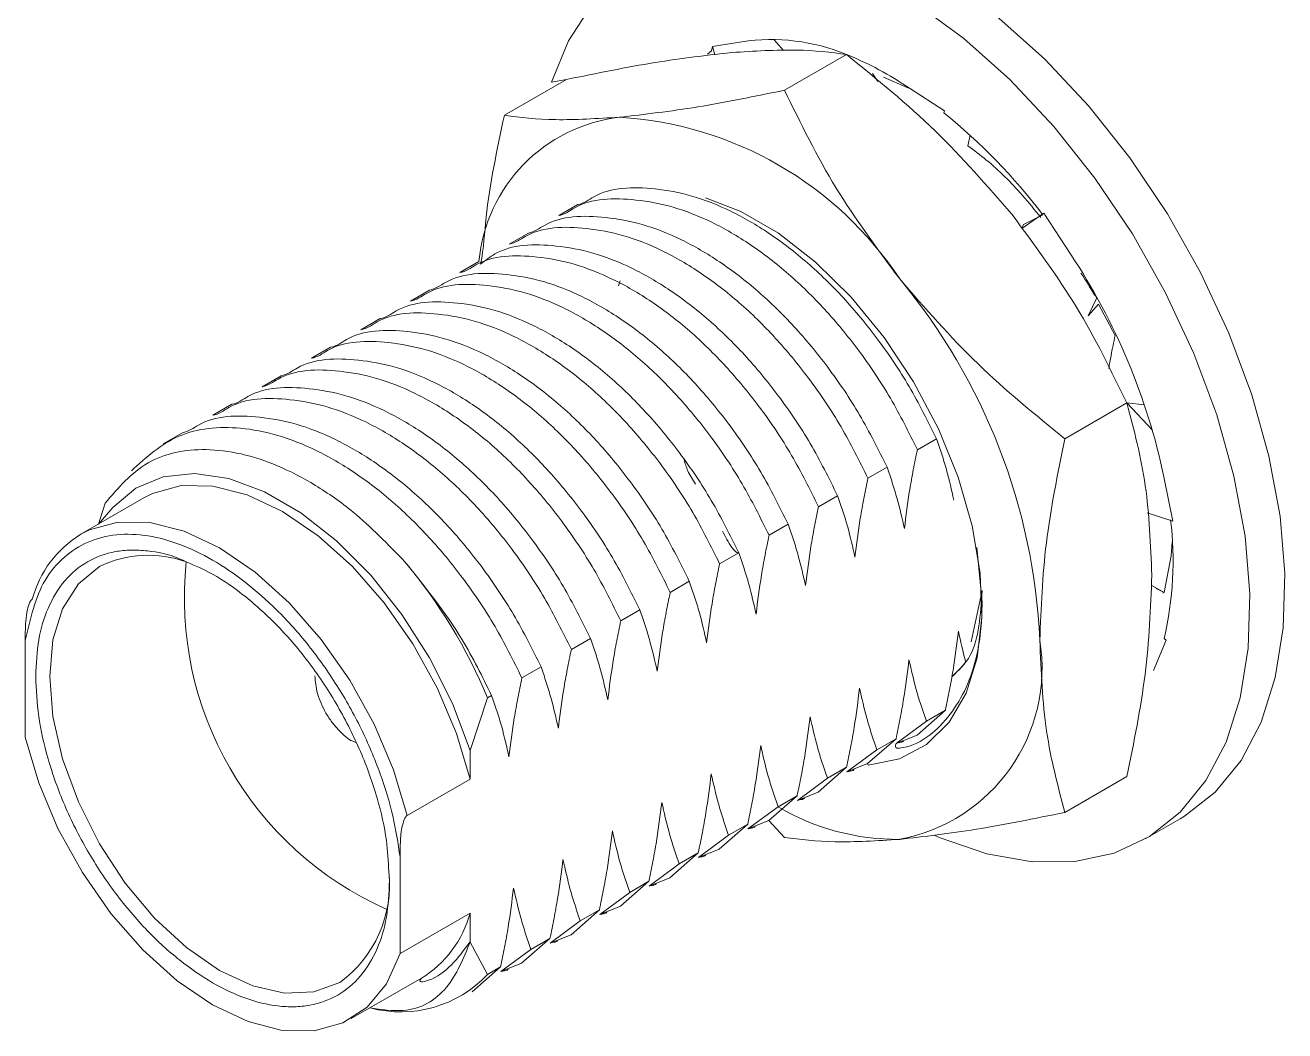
# Model space of a CAD drawing. Header units: millimetres. Extents: x 2 to 278, y 1 to 215.
# Drawn here: x 242.98 to 249.33, y 168.92 to 174 of the extents above; entities that cross this region are included whole.
import ezdxf

# ---------------------------------------------------------------- set-up
doc = ezdxf.new("R2010")
doc.units = ezdxf.units.MM

msp = doc.modelspace()

# ---------------------------------------------------------------- linework, layer by layer
at = {"color": 7, "linetype": 'Continuous', "lineweight": 18}
for p, q in [((246.4436, 173.8925), (246.5927, 173.9162)), ((246.8028, 173.8715), (246.7546, 173.9255)), ((246.4436, 173.8925), (246.4566, 173.8506)), ((246.8079, 173.6712), (247.121, 173.8519)), ((245.3937, 173.5448), (245.7068, 173.7255)), ((247.2522, 173.7553), (247.2522, 173.7553)), ((247.2522, 173.7553), (247.2785, 173.7157)), ((247.4387, 173.6812), (247.6152, 173.567)), ((247.6152, 173.567), (247.6116, 173.5569)), ((247.6152, 173.567), (247.6116, 173.5569)), ((247.7323, 173.3911), (247.7438, 173.4446)), ((245.7643, 173.0943), (245.6679, 173.0387)), ((248.1157, 173.0509), (248.0047, 172.9729)), ((248.1111, 173.0418), (248.014, 172.9941)), ((248.1157, 173.0509), (248.2521, 172.8423)), ((248.014, 172.9941), (248.0047, 172.9729)), ((245.5148, 172.9503), (245.4185, 172.8947)), ((245.2654, 172.8063), (245.169, 172.7507)), ((245.9695, 172.6835), (245.9782, 172.7086)), ((245.0159, 172.6623), (244.9196, 172.6067)), ((248.3393, 172.5333), (248.3838, 172.624)), ((248.3393, 172.5333), (248.3927, 172.5914)), ((248.3927, 172.5914), (248.4758, 172.4329)), ((244.7665, 172.5183), (244.6701, 172.4627)), ((248.4758, 172.4329), (248.4758, 172.4329)), ((244.517, 172.3743), (244.4207, 172.3187)), ((244.2676, 172.2303), (244.1712, 172.1747)), ((244.0181, 172.0863), (243.9218, 172.0307)), ((248.2221, 171.9119), (248.5352, 172.0927)), ((248.6645, 171.9553), (248.5352, 172.0927)), ((248.5352, 172.0927), (248.6239, 172.0841)), ((243.7687, 171.9423), (243.6723, 171.8866)), ((247.478, 171.8569), (247.5743, 171.9125)), ((247.2285, 171.7129), (247.3249, 171.7685)), ((248.7223, 171.7201), (248.7666, 171.4969)), ((243.5751, 171.614), (243.2569, 171.4303)), ((243.3785, 171.5862), (243.3453, 171.4814)), ((246.9791, 171.5689), (247.0754, 171.6245)), ((247.662, 171.6026), (247.662, 171.6026)), ((248.7666, 171.4969), (248.6383, 171.5374)), ((246.7296, 171.4248), (246.826, 171.4805)), ((246.4801, 171.2808), (246.5765, 171.3365)), ((247.8045, 171.0852), (247.7785, 171.3631)), ((246.2307, 171.1368), (246.3271, 171.1925)), ((247.8045, 171.1453), (247.7497, 170.8875)), ((248.7238, 171.1368), (248.6581, 171.1732)), ((248.7238, 171.1368), (248.6829, 171.156)), ((248.7166, 171.1326), (248.7238, 171.1368)), ((245.9812, 170.9928), (246.0776, 171.0485)), ((242.9757, 170.8931), (242.9757, 170.4057)), ((245.7318, 170.8488), (245.8282, 170.9045)), ((248.7342, 170.8957), (248.6695, 170.7431)), ((248.7231, 170.9035), (248.7342, 170.8957)), ((248.7342, 170.8957), (248.7231, 170.9035)), ((245.4823, 170.7048), (245.5787, 170.7604)), ((248.6695, 170.7431), (248.6695, 170.7431)), ((245.3091, 170.6048), (245.3292, 170.6164)), ((245.2208, 170.3386), (245.3091, 170.6048)), ((247.5233, 170.4865), (247.3716, 170.3745)), ((247.6196, 170.5422), (247.4764, 170.4166)), ((247.6196, 170.5422), (247.5233, 170.4865)), ((247.3702, 170.3982), (247.2269, 170.2726)), ((247.3702, 170.3982), (247.2738, 170.3425)), ((247.3716, 170.3745), (247.4764, 170.4166)), ((245.2208, 170.1933), (245.2208, 170.3386)), ((247.2738, 170.3425), (247.1221, 170.2305)), ((247.1207, 170.2542), (246.9775, 170.1286)), ((247.1207, 170.2542), (247.0244, 170.1985)), ((247.1221, 170.2305), (247.2269, 170.2726)), ((244.9026, 170.0096), (245.2208, 170.1933)), ((247.0244, 170.1985), (246.8727, 170.0865)), ((248.5352, 170.207), (248.2221, 170.0262)), ((246.8713, 170.1101), (246.728, 169.9846)), ((246.8713, 170.1101), (246.7749, 170.0545)), ((246.8727, 170.0865), (246.9775, 170.1286)), ((246.7749, 170.0545), (246.6232, 169.9425)), ((246.6232, 169.9425), (246.728, 169.9846)), ((246.728, 169.9846), (246.8079, 169.8998)), ((248.6282, 169.8919), (248.805, 169.994)), ((246.6218, 169.9661), (246.4786, 169.8406)), ((246.6218, 169.9661), (246.5255, 169.9105)), ((246.5255, 169.9105), (246.3738, 169.7985)), ((244.8672, 169.3137), (244.8672, 169.8011)), ((246.3724, 169.8221), (246.2291, 169.6966)), ((246.3724, 169.8221), (246.276, 169.7665)), ((246.3738, 169.7985), (246.4786, 169.8406)), ((244.8107, 169.727), (244.8142, 169.6821)), ((246.276, 169.7665), (246.1243, 169.6545)), ((246.1229, 169.6781), (245.9797, 169.5526)), ((246.1229, 169.6781), (246.0266, 169.6225)), ((246.1243, 169.6545), (246.2291, 169.6966)), ((246.0266, 169.6225), (245.8749, 169.5105)), ((245.8735, 169.5341), (245.7302, 169.4086)), ((245.8735, 169.5341), (245.7771, 169.4785)), ((245.8749, 169.5105), (245.9797, 169.5526)), ((245.2208, 169.5178), (244.8672, 169.3137)), ((245.2208, 169.373), (245.2208, 169.5178)), ((245.7771, 169.4785), (245.6254, 169.3665)), ((245.6254, 169.3665), (245.7302, 169.4086)), ((245.3091, 169.2083), (245.2211, 169.3717)), ((245.624, 169.3901), (245.4808, 169.2646)), ((245.624, 169.3901), (245.5277, 169.3345)), ((245.5277, 169.3345), (245.3759, 169.2225)), ((245.3746, 169.2461), (245.2313, 169.1206)), ((245.3746, 169.2461), (245.3091, 169.2083)), ((245.3759, 169.2225), (245.4808, 169.2646)), ((244.6214, 168.985), (244.9749, 169.1891)), ((245.2313, 169.1206), (245.2313, 169.1206))]:
    msp.add_line(p, q, dxfattribs=at)
at = {"color": 7, "linetype": 'Continuous', "lineweight": 18, "flags": 128}
for points in [[(249.0502, 172.4449), (248.9074, 172.7513), (248.74, 173.0479), (248.551, 173.3295), (248.3437, 173.5909), (248.122, 173.8275), (247.8897, 174.0352), (247.651, 174.2101), (247.4101, 174.3493), (247.1714, 174.4501), (246.9391, 174.5108), (246.7173, 174.5303), (246.51, 174.5082), (246.3209, 174.4451), (246.2552, 174.4108)], [(248.8734, 172.3428), (248.7306, 172.6492), (248.5632, 172.9459), (248.3742, 173.2274), (248.167, 173.4888), (247.9452, 173.7255), (247.7129, 173.9331), (247.4742, 174.1081), (247.2333, 174.2472), (246.9946, 174.348), (246.7623, 174.4087), (246.5405, 174.4282), (246.3332, 174.4062), (246.1442, 174.343), (245.9767, 174.2398), (245.8337, 174.0984), (245.7179, 173.9214), (245.6313, 173.7119), (245.7068, 173.7255)], [(246.4436, 173.8925), (246.4383, 173.8706), (246.4188, 173.8539)], [(247.4387, 173.6812), (247.4305, 173.6842), (247.3079, 173.7364)], [(246.4088, 173.1279), (246.5864, 173.0595), (246.7768, 172.9496), (246.9645, 172.8041), (247.1441, 172.6271), (247.3104, 172.4239), (247.4586, 172.2002), (247.5844, 171.9624), (247.6842, 171.7175), (247.7553, 171.4725), (247.7954, 171.2343), (247.8035, 171.0099), (247.7793, 170.8057), (247.7235, 170.6276), (247.6378, 170.4807), (247.5245, 170.3693), (247.387, 170.2965), (247.2292, 170.2644), (247.2269, 170.2726)], [(248.805, 169.994), (248.8259, 170.0065), (248.9815, 170.129), (249.1112, 170.2886), (249.2126, 170.4823), (249.284, 170.7067), (249.3241, 170.9578), (249.3322, 171.2311), (249.3082, 171.5218), (249.2524, 171.8246), (249.1659, 172.1341), (249.0502, 172.4449)], [(247.5654, 169.9102), (247.5932, 169.8982), (247.8293, 169.8173), (248.0569, 169.7771), (248.2719, 169.7783), (248.4705, 169.8211), (248.6492, 169.9044), (248.8047, 170.027), (248.9344, 170.1866), (249.0358, 170.3803), (249.1072, 170.6047), (249.1474, 170.8558), (249.1555, 171.1291), (249.1314, 171.4197), (249.0756, 171.7225), (248.9891, 172.0321), (248.8734, 172.3428)], [(243.3453, 171.4814), (243.418, 171.5647), (243.5338, 171.6622), (243.6728, 171.72), (243.8308, 171.7364), (244.0028, 171.7108), (244.1833, 171.644), (244.3667, 171.5381), (244.5472, 171.3964), (244.7192, 171.2235), (244.8772, 171.0247), (245.0162, 170.8063), (245.132, 170.5752), (245.2208, 170.3386)], [(243.5751, 171.614), (243.6176, 171.6358), (243.7621, 171.6754), (243.9234, 171.6731), (244.0963, 171.6291), (244.275, 171.5447), (244.4537, 171.4227), (244.6266, 171.2672), (244.7879, 171.0832), (244.9324, 170.8768), (245.0552, 170.6548), (245.1524, 170.4244), (245.2208, 170.1933)], [(244.9026, 170.0096), (244.8342, 170.2407), (244.737, 170.4711), (244.6142, 170.6931), (244.4697, 170.8995), (244.3084, 171.0835), (244.1355, 171.239), (243.9568, 171.361), (243.7781, 171.4454), (243.6052, 171.4894), (243.4439, 171.4917), (243.2994, 171.4521), (243.2569, 171.4303)], [(248.7238, 171.1368), (248.7585, 171.321), (248.7646, 171.3911)], [(244.5631, 169.1678), (244.563, 169.1678), (244.4331, 169.1197), (244.2849, 169.1137), (244.1241, 169.1502), (243.9568, 169.2278), (243.7895, 169.3434), (243.6287, 169.4926), (243.4805, 169.6696), (243.3505, 169.8677), (243.2439, 170.0793), (243.1647, 170.2962), (243.1159, 170.5101), (243.0994, 170.7128), (243.1159, 170.8964), (243.1647, 171.054), (243.2439, 171.1794), (243.3503, 171.2678)], [(244.8672, 169.3137), (244.7988, 169.1615), (244.7016, 169.0434), (244.5788, 168.9632), (244.4344, 168.9236), (244.2731, 168.9258), (244.1002, 168.9699), (243.9214, 169.0543), (243.7427, 169.1762), (243.5698, 169.3318), (243.4085, 169.5158), (243.2641, 169.7222), (243.1412, 169.9442), (243.044, 170.1746), (242.9757, 170.4057)]]:
    msp.add_lwpolyline(points, dxfattribs=at)
at = {"color": 7, "linetype": 'Continuous', "lineweight": 18}
for centre, radius, start, end in [((246.7402, 172.9256), 1.0015, 67.65426, 98.47056), ((246.4474, 172.2175), 1.7678, 55.89149, 67.60342), ((246.069, 172.7337), 0.8069, 96.72986, 174.83704), ((245.8653, 171.7128), 1.8255, 33.43491, 86.57046), ((245.7907, 171.2915), 2.9065, 37.02833, 51.20893), ((245.5502, 171.0509), 3.2419, 11.91286, 33.54536), ((245.0293, 170.7548), 3.0698, 2.63929, 39.77207), ((247.0567, 171.2943), 1.7117, 346.80082, 7.01682), ((243.5474, 170.9568), 0.5555, 121.53142, 164.89564), ((243.5969, 170.7537), 0.5702, 70.35139, 115.62066), ((245.4992, 171.1082), 1.7203, 173.91153, 245.92157), ((242.81, 169.5552), 2.7106, 22.78164, 39.81087), ((247.2277, 170.7548), 0.8795, 280.54678, 9.25188), ((247.3771, 171.0746), 1.1846, 239.44485, 270.55873), ((244.2043, 169.6611), 0.61, 306.03368, 6.20477), ((244.6833, 169.6634), 0.5568, 301.58216, 344.8449), ((244.8716, 169.619), 0.6001, 254.95646, 316.81257)]:
    msp.add_arc(centre, radius, start, end, dxfattribs=at)
for points, knots in [([(246.5402, 173.8616), (246.4153, 173.8474), (246.1629, 173.8185), (245.8599, 173.7567), (245.7068, 173.7255)], [0, 0, 0, 0, 0.494511, 1, 1, 1, 1]), ([(247.121, 173.8519), (247.0414, 173.8621), (246.8809, 173.8825), (246.6544, 173.8686), (246.5402, 173.8616)], [0, 0, 0, 0, 0.495458, 1, 1, 1, 1]), ([(247.9544, 173.0452), (247.8295, 173.1889), (247.5771, 173.4796), (247.2741, 173.7269), (247.121, 173.8519)], [0, 0, 0, 0, 0.494511, 1, 1, 1, 1]), ([(246.8079, 173.6712), (246.6578, 173.6406), (246.3547, 173.5787), (246.102, 173.5497), (245.9745, 173.5351)], [0, 0, 0, 0, 0.495458, 1, 1, 1, 1]), ([(247.3887, 172.7187), (247.2766, 172.8697), (247.0499, 173.1752), (246.8891, 173.5047), (246.8079, 173.6712)], [0, 0, 0, 0, 0.494511, 1, 1, 1, 1]), ([(245.3937, 173.5448), (245.3566, 173.3705), (245.3023, 173.1155), (245.2901, 172.8772), (245.2738, 172.7928)], [0, 0, 0, 0, 0.683133, 1, 1, 1, 1]), ([(245.9745, 173.5351), (245.8624, 173.5282), (245.6356, 173.5142), (245.4749, 173.5345), (245.3937, 173.5448)], [0, 0, 0, 0, 0.494511, 1, 1, 1, 1]), ([(247.7323, 173.3911), (247.7637, 173.3677), (247.8594, 173.2964), (247.9845, 173.1732), (248.0701, 173.067), (248.1003, 173.0295)], [0, 0, 0, 0, 0.239762, 0.731281, 1, 1, 1, 1]), ([(245.7643, 173.0943), (245.7962, 173.0996), (245.8977, 173.1812), (246.1013, 173.1866), (246.3394, 173.144), (246.5345, 173.0674), (246.7323, 172.9531), (246.9244, 172.8051), (247.1088, 172.6254), (247.2817, 172.4155), (247.4439, 172.1759), (247.5303, 172.0013), (247.5743, 171.9125)], [0, 0, 0, 0, 0.0518457, 0.2247757, 0.3179289, 0.4137829, 0.5069495, 0.6028176, 0.6959902, 0.7918661, 0.8941272, 1, 1, 1, 1]), ([(245.6679, 173.0387), (245.6998, 173.044), (245.8013, 173.1256), (246.0057, 173.1311), (246.244, 173.0878), (246.44, 173.011), (246.6368, 172.8965), (246.8299, 172.7481), (247.013, 172.5686), (247.1872, 172.3577), (247.3482, 172.1187), (247.4347, 171.9441), (247.478, 171.8569)], [0, 0, 0, 0, 0.0518479, 0.2247854, 0.3192883, 0.4137914, 0.5083082, 0.6028249, 0.6973486, 0.7918722, 0.895936, 1, 1, 1, 1]), ([(245.5148, 172.9503), (245.5467, 172.9556), (245.6482, 173.0372), (245.8518, 173.0426), (246.0899, 173), (246.285, 172.9234), (246.4828, 172.8091), (246.6749, 172.6611), (246.8593, 172.4814), (247.0322, 172.2715), (247.1944, 172.0319), (247.2809, 171.8573), (247.3249, 171.7685)], [0, 0, 0, 0, 0.0518457, 0.2247757, 0.3179289, 0.4137829, 0.5069495, 0.6028176, 0.6959902, 0.7918661, 0.8941272, 1, 1, 1, 1]), ([(248.5352, 172.0927), (248.4556, 172.2559), (248.2951, 172.5854), (248.0686, 172.891), (247.9544, 173.0452)], [0, 0, 0, 0, 0.495458, 1, 1, 1, 1]), ([(245.4185, 172.8947), (245.4503, 172.9), (245.5519, 172.9816), (245.7563, 172.9871), (245.9945, 172.9438), (246.1905, 172.8669), (246.3874, 172.7525), (246.5804, 172.6041), (246.7636, 172.4246), (246.9377, 172.2136), (247.0988, 171.9747), (247.1853, 171.8001), (247.2285, 171.7129)], [0, 0, 0, 0, 0.0518479, 0.2247854, 0.3192883, 0.4137914, 0.5083082, 0.6028249, 0.6973486, 0.7918722, 0.895936, 1, 1, 1, 1]), ([(245.169, 172.7507), (245.2009, 172.756), (245.3024, 172.8376), (245.5068, 172.8431), (245.7451, 172.7998), (245.9411, 172.7229), (246.1379, 172.6085), (246.331, 172.46), (246.5141, 172.2806), (246.6883, 172.0696), (246.8493, 171.8307), (246.9358, 171.6561), (246.9791, 171.5689)], [0, 0, 0, 0, 0.051848, 0.224785, 0.319288, 0.413791, 0.508308, 0.602825, 0.697349, 0.791872, 0.895936, 1, 1, 1, 1]), ([(245.2738, 172.7928), (245.2973, 172.8116), (245.3988, 172.8932), (245.6024, 172.8986), (245.8405, 172.856), (246.0356, 172.7794), (246.2334, 172.665), (246.4255, 172.5171), (246.6099, 172.3374), (246.7827, 172.1275), (246.945, 171.8879), (247.0314, 171.7133), (247.0754, 171.6245)], [0, 0, 0, 0, 0.051846, 0.224776, 0.317929, 0.413783, 0.50695, 0.602818, 0.69599, 0.791866, 0.894127, 1, 1, 1, 1]), ([(245.0159, 172.6623), (245.0478, 172.6676), (245.1493, 172.7492), (245.3529, 172.7545), (245.591, 172.712), (245.7861, 172.6353), (245.9839, 172.521), (246.176, 172.3731), (246.3604, 172.1934), (246.5333, 171.9835), (246.6955, 171.7439), (246.782, 171.5693), (246.826, 171.4805)], [0, 0, 0, 0, 0.051846, 0.224776, 0.317929, 0.413783, 0.50695, 0.602818, 0.69599, 0.791866, 0.894127, 1, 1, 1, 1]), ([(248.2221, 171.9119), (248.072, 172.0344), (247.7689, 172.2816), (247.5162, 172.5721), (247.3887, 172.7187)], [0, 0, 0, 0, 0.495458, 1, 1, 1, 1]), ([(248.3031, 172.7475), (248.3158, 172.7293), (248.3452, 172.6873), (248.3673, 172.6417), (248.3838, 172.624)], [0, 0, 0, 0, 0.434267, 1, 1, 1, 1]), ([(244.9196, 172.6067), (244.9514, 172.612), (245.053, 172.6936), (245.2574, 172.6991), (245.4956, 172.6558), (245.6916, 172.5789), (245.8885, 172.4645), (246.0815, 172.316), (246.2647, 172.1366), (246.4388, 171.9256), (246.5998, 171.6867), (246.6863, 171.5121), (246.7296, 171.4248)], [0, 0, 0, 0, 0.051848, 0.224785, 0.319288, 0.413791, 0.508308, 0.602825, 0.697349, 0.791872, 0.895936, 1, 1, 1, 1]), ([(244.7665, 172.5183), (244.7984, 172.5236), (244.8999, 172.6052), (245.1034, 172.6105), (245.3416, 172.568), (245.5367, 172.4913), (245.7345, 172.377), (245.9266, 172.2291), (246.111, 172.0494), (246.2838, 171.8395), (246.4461, 171.5999), (246.5325, 171.4253), (246.5765, 171.3365)], [0, 0, 0, 0, 0.051846, 0.224776, 0.317929, 0.413783, 0.50695, 0.602818, 0.69599, 0.791866, 0.894127, 1, 1, 1, 1]), ([(244.6701, 172.4627), (244.702, 172.468), (244.8035, 172.5496), (245.0079, 172.5551), (245.2462, 172.5118), (245.4422, 172.4349), (245.639, 172.3205), (245.8321, 172.172), (246.0152, 171.9926), (246.1894, 171.7816), (246.3504, 171.5426), (246.4369, 171.3681), (246.4801, 171.2808)], [0, 0, 0, 0, 0.051848, 0.224785, 0.319288, 0.413791, 0.508308, 0.602825, 0.697349, 0.791872, 0.895936, 1, 1, 1, 1]), ([(244.517, 172.3743), (244.5489, 172.3796), (244.6504, 172.4612), (244.854, 172.4665), (245.0921, 172.424), (245.2872, 172.3473), (245.485, 172.233), (245.6771, 172.0851), (245.8615, 171.9054), (246.0344, 171.6955), (246.1966, 171.4559), (246.2831, 171.2813), (246.3271, 171.1925)], [0, 0, 0, 0, 0.051846, 0.224776, 0.317929, 0.413783, 0.50695, 0.602818, 0.69599, 0.791866, 0.894127, 1, 1, 1, 1]), ([(244.4207, 172.3187), (244.4525, 172.324), (244.5541, 172.4056), (244.7584, 172.4111), (244.9967, 172.3678), (245.1927, 172.2909), (245.3896, 172.1765), (245.5826, 172.028), (245.7658, 171.8486), (245.9399, 171.6376), (246.1009, 171.3986), (246.1874, 171.2241), (246.2307, 171.1368)], [0, 0, 0, 0, 0.051848, 0.224785, 0.319288, 0.413791, 0.508308, 0.602825, 0.697349, 0.791872, 0.895936, 1, 1, 1, 1]), ([(248.4437, 172.2665), (248.4474, 172.2882), (248.457, 172.3433), (248.4687, 172.3991), (248.4758, 172.4329)], [0, 0, 0, 0, 0.393723, 1, 1, 1, 1]), ([(244.1712, 172.1747), (244.2031, 172.18), (244.3046, 172.2615), (244.509, 172.2671), (244.7473, 172.2238), (244.9433, 172.1469), (245.1401, 172.0325), (245.3332, 171.884), (245.5163, 171.7046), (245.6905, 171.4936), (245.8515, 171.2546), (245.938, 171.0801), (245.9812, 170.9928)], [0, 0, 0, 0, 0.0518479, 0.2247854, 0.3192883, 0.4137914, 0.5083082, 0.6028249, 0.6973486, 0.7918722, 0.895936, 1, 1, 1, 1]), ([(244.2676, 172.2303), (244.2994, 172.2356), (244.401, 172.3172), (244.6045, 172.3225), (244.8427, 172.28), (245.0378, 172.2033), (245.2356, 172.089), (245.4277, 171.9411), (245.6121, 171.7614), (245.7849, 171.5515), (245.9472, 171.3119), (246.0336, 171.1373), (246.0776, 171.0485)], [0, 0, 0, 0, 0.051846, 0.224776, 0.317929, 0.413783, 0.50695, 0.602818, 0.69599, 0.791866, 0.894127, 1, 1, 1, 1]), ([(244.0181, 172.0863), (244.05, 172.0916), (244.1515, 172.1732), (244.3551, 172.1785), (244.5932, 172.136), (244.7883, 172.0593), (244.9861, 171.945), (245.1782, 171.7971), (245.3626, 171.6174), (245.5355, 171.4075), (245.6977, 171.1679), (245.7842, 170.9933), (245.8282, 170.9045)], [0, 0, 0, 0, 0.0518457, 0.2247757, 0.3179289, 0.4137829, 0.5069495, 0.6028176, 0.6959902, 0.7918661, 0.8941272, 1, 1, 1, 1]), ([(243.9218, 172.0307), (243.9536, 172.036), (244.0552, 172.1175), (244.2595, 172.1231), (244.4978, 172.0798), (244.6938, 172.0029), (244.8907, 171.8885), (245.0837, 171.74), (245.2669, 171.5606), (245.441, 171.3496), (245.602, 171.1106), (245.6885, 170.9361), (245.7318, 170.8488)], [0, 0, 0, 0, 0.051848, 0.224785, 0.319288, 0.413791, 0.508308, 0.602825, 0.697349, 0.791872, 0.895936, 1, 1, 1, 1]), ([(248.6615, 171.2227), (248.6551, 171.377), (248.6423, 171.6891), (248.5711, 171.9572), (248.5352, 172.0927)], [0, 0, 0, 0, 0.494511, 1, 1, 1, 1]), ([(243.7687, 171.9423), (243.8005, 171.9476), (243.9021, 172.0292), (244.1056, 172.0345), (244.3438, 171.992), (244.5389, 171.9153), (244.7367, 171.801), (244.9288, 171.6531), (245.1132, 171.4734), (245.286, 171.2635), (245.4483, 171.0239), (245.5347, 170.8493), (245.5787, 170.7604)], [0, 0, 0, 0, 0.051846, 0.224776, 0.317929, 0.413783, 0.50695, 0.602818, 0.69599, 0.791866, 0.894127, 1, 1, 1, 1]), ([(243.5114, 171.7509), (243.5869, 171.8186), (243.7378, 171.9538), (244.0088, 171.9815), (244.2486, 171.9353), (244.4443, 171.859), (244.6412, 171.7445), (244.8342, 171.596), (245.0174, 171.4165), (245.1916, 171.2056), (245.3526, 170.9666), (245.4391, 170.7921), (245.4823, 170.7048)], [0, 0, 0, 0, 0.154258, 0.308516, 0.392812, 0.477108, 0.561416, 0.645724, 0.730038, 0.814352, 0.907176, 1, 1, 1, 1]), ([(247.5743, 171.9125), (247.5833, 171.8865), (247.6014, 171.8344), (247.6325, 171.7326), (247.6504, 171.6534), (247.662, 171.6026)], [0, 0, 0, 0, 0.263815, 0.527638, 1, 1, 1, 1]), ([(248.0958, 170.8962), (248.1022, 171.0578), (248.115, 171.3847), (248.1862, 171.7349), (248.2221, 171.9119)], [0, 0, 0, 0, 0.494511, 1, 1, 1, 1]), ([(243.3785, 171.5862), (243.4451, 171.6638), (243.5782, 171.8189), (243.8871, 171.8806), (244.1871, 171.8142), (244.4406, 171.6818), (244.6611, 171.5284), (244.8062, 171.3792), (244.8922, 171.2907)], [0, 0, 0, 0, 0.203201, 0.406388, 0.621158, 0.730777, 0.840396, 1, 1, 1, 1]), ([(247.4125, 171.4586), (247.4207, 171.5239), (247.433, 171.6219), (247.4571, 171.7556), (247.471, 171.8231), (247.478, 171.8569)], [0, 0, 0, 0, 0.498616, 0.749175, 1, 1, 1, 1]), ([(246.3589, 171.6823), (246.3444, 171.7047), (246.3188, 171.7444), (246.3056, 171.7881), (246.2999, 171.8072)], [0, 0, 0, 0, 0.56335, 1, 1, 1, 1]), ([(247.3249, 171.7685), (247.3339, 171.7424), (247.352, 171.6904), (247.383, 171.5886), (247.401, 171.5094), (247.4125, 171.4586)], [0, 0, 0, 0, 0.263815, 0.527638, 1, 1, 1, 1]), ([(247.1631, 171.3146), (247.1712, 171.3799), (247.1835, 171.4779), (247.2076, 171.6116), (247.2215, 171.6791), (247.2285, 171.7129)], [0, 0, 0, 0, 0.498616, 0.749175, 1, 1, 1, 1]), ([(246.9136, 171.1706), (246.9218, 171.2358), (246.9341, 171.3339), (246.9582, 171.4676), (246.9721, 171.5351), (246.9791, 171.5689)], [0, 0, 0, 0, 0.498616, 0.749175, 1, 1, 1, 1]), ([(247.0754, 171.6245), (247.0844, 171.5984), (247.1025, 171.5464), (247.1336, 171.4446), (247.1515, 171.3654), (247.1631, 171.3146)], [0, 0, 0, 0, 0.263815, 0.527638, 1, 1, 1, 1]), ([(246.5765, 171.3365), (246.5693, 171.3304), (246.5342, 171.3681), (246.5092, 171.4173), (246.4945, 171.4461)], [0, 0, 0, 0, 0.414482, 1, 1, 1, 1]), ([(246.826, 171.4805), (246.835, 171.4544), (246.8531, 171.4024), (246.8841, 171.3006), (246.9021, 171.2214), (246.9136, 171.1706)], [0, 0, 0, 0, 0.2638151, 0.5276377, 1, 1, 1, 1]), ([(244.8672, 169.8011), (244.857, 169.8697), (244.8367, 170.0068), (244.7692, 170.2263), (244.6754, 170.4493), (244.5525, 170.6684), (244.4086, 170.8719), (244.2016, 171.1034), (243.976, 171.2793), (243.756, 171.3844), (243.5918, 171.4284), (243.4343, 171.4343), (243.2903, 171.3972), (243.1682, 171.3193), (243.0409, 171.1716), (243.0014, 171.0029), (242.9757, 170.8931)], [0, 0, 0, 0, 0.0604668, 0.1209689, 0.185565, 0.2502302, 0.3148262, 0.3794914, 0.4999997, 0.5604496, 0.6209692, 0.6855653, 0.7502304, 0.8148265, 0.8794916, 1, 1, 1, 1]), ([(246.6642, 171.0266), (246.6723, 171.0918), (246.6846, 171.1899), (246.7087, 171.3236), (246.7226, 171.3911), (246.7296, 171.4248)], [0, 0, 0, 0, 0.498616, 0.749175, 1, 1, 1, 1]), ([(243.0287, 170.7128), (243.0317, 170.7758), (243.0377, 170.902), (243.0883, 171.0652), (243.1696, 171.2016), (243.2859, 171.2982), (243.404, 171.3416), (243.509, 171.3522), (243.6155, 171.3453), (243.7097, 171.329), (243.7771, 171.2962), (243.7886, 171.2906)], [0, 0, 0, 0, 0.1325827, 0.2652385, 0.4088262, 0.5525633, 0.6961511, 0.7677147, 0.8400764, 0.9726223, 1, 1, 1, 1]), ([(246.5765, 171.3365), (246.5855, 171.3104), (246.6036, 171.2584), (246.6346, 171.1566), (246.6526, 171.0774), (246.6642, 171.0266)], [0, 0, 0, 0, 0.263815, 0.527638, 1, 1, 1, 1]), ([(243.7886, 171.2906), (243.8328, 171.2717), (243.9327, 171.2289), (244.0898, 171.1185), (244.2563, 170.9668), (244.4152, 170.7804), (244.5569, 170.5645), (244.6536, 170.3723), (244.7151, 170.2156), (244.7631, 170.0649), (244.8024, 169.8972), (244.8082, 169.7788), (244.8107, 169.727)], [0, 0, 0, 0, 0.089164, 0.201382, 0.313725, 0.435291, 0.556983, 0.678549, 0.739137, 0.800401, 0.912651, 1, 1, 1, 1]), ([(244.8922, 171.2907), (244.9945, 171.1633), (245.1635, 170.9527), (245.2823, 170.7117), (245.3292, 170.6164)], [0, 0, 0, 0, 0.6049935, 1, 1, 1, 1]), ([(246.4147, 170.8826), (246.4229, 170.9478), (246.4352, 171.0459), (246.4593, 171.1796), (246.4732, 171.2471), (246.4801, 171.2808)], [0, 0, 0, 0, 0.498616, 0.749175, 1, 1, 1, 1]), ([(246.3271, 171.1925), (246.3361, 171.1664), (246.3541, 171.1144), (246.3852, 171.0126), (246.4032, 170.9334), (246.4147, 170.8826)], [0, 0, 0, 0, 0.2638151, 0.5276377, 1, 1, 1, 1]), ([(248.5352, 170.207), (248.5705, 170.3805), (248.6417, 170.7307), (248.6549, 171.0577), (248.6615, 171.2227)], [0, 0, 0, 0, 0.495458, 1, 1, 1, 1]), ([(246.1653, 170.7386), (246.1734, 170.8038), (246.1857, 170.9019), (246.2098, 171.0356), (246.2237, 171.1031), (246.2307, 171.1368)], [0, 0, 0, 0, 0.498616, 0.749175, 1, 1, 1, 1]), ([(247.8045, 171.1453), (247.7965, 171.0232), (247.7841, 170.8348), (247.6865, 170.7428), (247.6521, 170.7104)], [0, 0, 0, 0, 0.64788, 1, 1, 1, 1]), ([(243.011, 171.1016), (243.0097, 171.1006), (243.0066, 171.0984), (243.0016, 171.0915), (242.9934, 171.0751), (242.9789, 171.0197), (242.9761, 170.9577), (242.9758, 170.9073), (242.9757, 170.8931)], [0, 0, 0, 0, 0.023519, 0.052542, 0.102572, 0.247513, 0.787287, 1, 1, 1, 1]), ([(247.3716, 170.3745), (247.3558, 170.3458), (247.4841, 170.3561), (247.6188, 170.4728), (247.7285, 170.6518), (247.7825, 170.8198), (247.8028, 170.9694), (247.8041, 171.0625), (247.8045, 171.0852)], [0, 0, 0, 0, 0.086562, 0.429558, 0.599354, 0.769141, 0.943838, 1, 1, 1, 1]), ([(245.9158, 170.5946), (245.924, 170.6598), (245.9363, 170.7579), (245.9604, 170.8916), (245.9743, 170.9591), (245.9812, 170.9928)], [0, 0, 0, 0, 0.498616, 0.749175, 1, 1, 1, 1]), ([(246.0776, 171.0485), (246.0866, 171.0224), (246.1047, 170.9703), (246.1357, 170.8686), (246.1537, 170.7894), (246.1653, 170.7386)], [0, 0, 0, 0, 0.263815, 0.527638, 1, 1, 1, 1]), ([(247.6851, 170.9404), (247.6769, 170.8752), (247.6646, 170.7771), (247.6405, 170.6434), (247.6266, 170.5759), (247.6196, 170.5422)], [0, 0, 0, 0, 0.498616, 0.749175, 1, 1, 1, 1]), ([(247.6521, 170.7104), (247.724, 170.7821), (247.7082, 170.834), (247.6962, 170.8892), (247.6851, 170.9404)], [0, 0, 0, 0, 0.073681, 1, 1, 1, 1]), ([(245.8282, 170.9045), (245.8372, 170.8784), (245.8552, 170.8263), (245.8863, 170.7246), (245.9043, 170.6454), (245.9158, 170.5946)], [0, 0, 0, 0, 0.263815, 0.527638, 1, 1, 1, 1]), ([(248.2221, 170.0262), (248.1868, 170.159), (248.1156, 170.4269), (248.1024, 170.7388), (248.0958, 170.8962)], [0, 0, 0, 0, 0.495458, 1, 1, 1, 1]), ([(245.6663, 170.4505), (245.6745, 170.5158), (245.6868, 170.6139), (245.7109, 170.7475), (245.7248, 170.8151), (245.7318, 170.8488)], [0, 0, 0, 0, 0.498616, 0.749175, 1, 1, 1, 1]), ([(245.5787, 170.7604), (245.5877, 170.7344), (245.6058, 170.6823), (245.6368, 170.5806), (245.6548, 170.5014), (245.6663, 170.4505)], [0, 0, 0, 0, 0.263815, 0.527638, 1, 1, 1, 1]), ([(247.4356, 170.7964), (247.4275, 170.7312), (247.4152, 170.6331), (247.3911, 170.4994), (247.3772, 170.4319), (247.3702, 170.3982)], [0, 0, 0, 0, 0.498616, 0.749175, 1, 1, 1, 1]), ([(247.5233, 170.4865), (247.5143, 170.5126), (247.4962, 170.5646), (247.4651, 170.6664), (247.4472, 170.7456), (247.4356, 170.7964)], [0, 0, 0, 0, 0.2638151, 0.5276377, 1, 1, 1, 1]), ([(244.8142, 169.6821), (244.8112, 169.619), (244.8052, 169.4929), (244.7546, 169.3297), (244.6732, 169.1933), (244.557, 169.0967), (244.4389, 169.0531), (244.3339, 169.0429), (244.2275, 169.0485), (244.0898, 169.0813), (243.9215, 169.1605), (243.7532, 169.2756), (243.5865, 169.4282), (243.4277, 169.6144), (243.286, 169.8303), (243.1892, 170.0226), (243.1278, 170.1793), (243.0796, 170.33), (243.0376, 170.5133), (243.0317, 170.6463), (243.0287, 170.7128)], [0, 0, 0, 0, 0.059975, 0.119983, 0.184936, 0.249957, 0.31491, 0.347282, 0.380016, 0.439974, 0.499999, 0.559958, 0.619983, 0.684936, 0.749957, 0.81491, 0.847282, 0.880016, 0.939991, 1, 1, 1, 1]), ([(244.6442, 170.3795), (244.639, 170.3812), (244.6104, 170.3903), (244.5674, 170.4296), (244.523, 170.4807), (244.4926, 170.5271), (244.4679, 170.5764), (244.4441, 170.6415), (244.4402, 170.6867), (244.4376, 170.7159)], [0, 0, 0, 0, 0.050771, 0.278057, 0.40142, 0.525385, 0.648749, 0.772714, 1, 1, 1, 1]), ([(245.4169, 170.3065), (245.4251, 170.3718), (245.4373, 170.4699), (245.4615, 170.6035), (245.4754, 170.671), (245.4823, 170.7048)], [0, 0, 0, 0, 0.498616, 0.749175, 1, 1, 1, 1]), ([(245.3292, 170.6164), (245.3383, 170.5904), (245.3563, 170.5383), (245.3874, 170.4366), (245.4054, 170.3574), (245.4169, 170.3065)], [0, 0, 0, 0, 0.2638151, 0.5276377, 1, 1, 1, 1]), ([(247.1862, 170.6524), (247.178, 170.5872), (247.1657, 170.4891), (247.1416, 170.3554), (247.1277, 170.2879), (247.1207, 170.2542)], [0, 0, 0, 0, 0.498616, 0.749175, 1, 1, 1, 1]), ([(247.2738, 170.3425), (247.2648, 170.3686), (247.2467, 170.4206), (247.2157, 170.5224), (247.1977, 170.6016), (247.1862, 170.6524)], [0, 0, 0, 0, 0.263815, 0.527638, 1, 1, 1, 1]), ([(246.9367, 170.5084), (246.9286, 170.4431), (246.9163, 170.3451), (246.8922, 170.2114), (246.8783, 170.1439), (246.8713, 170.1101)], [0, 0, 0, 0, 0.498616, 0.749175, 1, 1, 1, 1]), ([(247.0244, 170.1985), (247.0154, 170.2246), (246.9973, 170.2766), (246.9662, 170.3784), (246.9483, 170.4576), (246.9367, 170.5084)], [0, 0, 0, 0, 0.263815, 0.527638, 1, 1, 1, 1]), ([(246.6873, 170.3644), (246.6791, 170.2991), (246.6668, 170.2011), (246.6427, 170.0674), (246.6288, 169.9999), (246.6218, 169.9661)], [0, 0, 0, 0, 0.498616, 0.749175, 1, 1, 1, 1]), ([(246.7749, 170.0545), (246.7659, 170.0806), (246.7478, 170.1326), (246.7168, 170.2344), (246.6988, 170.3136), (246.6873, 170.3644)], [0, 0, 0, 0, 0.263815, 0.527638, 1, 1, 1, 1]), ([(247.4083, 170.3861), (247.4066, 170.3847), (247.3985, 170.3779), (247.3864, 170.3789), (247.3716, 170.3745)], [0, 0, 0, 0, 0.213595, 1, 1, 1, 1]), ([(247.1589, 170.2421), (247.1571, 170.2407), (247.1477, 170.2329), (247.1335, 170.2342), (247.1221, 170.2305)], [0, 0, 0, 0, 0.183709, 1, 1, 1, 1]), ([(246.4378, 170.2204), (246.4297, 170.1551), (246.4174, 170.0571), (246.3933, 169.9234), (246.3794, 169.8559), (246.3724, 169.8221)], [0, 0, 0, 0, 0.498616, 0.749175, 1, 1, 1, 1]), ([(246.5255, 169.9105), (246.5165, 169.9366), (246.4984, 169.9886), (246.4673, 170.0904), (246.4494, 170.1696), (246.4378, 170.2204)], [0, 0, 0, 0, 0.263815, 0.527638, 1, 1, 1, 1]), ([(246.1884, 170.0764), (246.1802, 170.0111), (246.1679, 169.9131), (246.1438, 169.7794), (246.1299, 169.7119), (246.1229, 169.6781)], [0, 0, 0, 0, 0.498616, 0.749175, 1, 1, 1, 1]), ([(246.276, 169.7665), (246.267, 169.7925), (246.2489, 169.8446), (246.2179, 169.9464), (246.1999, 170.0256), (246.1884, 170.0764)], [0, 0, 0, 0, 0.263815, 0.527638, 1, 1, 1, 1]), ([(246.9094, 170.0981), (246.9077, 170.0967), (246.8996, 170.0899), (246.8875, 170.0909), (246.8727, 170.0865)], [0, 0, 0, 0, 0.213595, 1, 1, 1, 1]), ([(244.8672, 169.8011), (244.8675, 169.8284), (244.8682, 169.8832), (244.8739, 169.946), (244.8867, 169.9864), (244.8921, 169.9983), (244.8982, 170.0065), (244.9011, 170.0086), (244.9026, 170.0096)], [0, 0, 0, 0, 0.407931, 0.818072, 0.875849, 0.949904, 0.975284, 1, 1, 1, 1]), ([(247.3887, 169.8901), (247.5135, 169.9044), (247.766, 169.9332), (248.069, 169.995), (248.2221, 170.0262)], [0, 0, 0, 0, 0.494511, 1, 1, 1, 1]), ([(245.9389, 169.9324), (245.9308, 169.8671), (245.9185, 169.769), (245.8944, 169.6354), (245.8805, 169.5679), (245.8735, 169.5341)], [0, 0, 0, 0, 0.498616, 0.749175, 1, 1, 1, 1]), ([(246.0266, 169.6225), (246.0176, 169.6485), (245.9995, 169.7006), (245.9684, 169.8024), (245.9505, 169.8816), (245.9389, 169.9324)], [0, 0, 0, 0, 0.263815, 0.527638, 1, 1, 1, 1]), ([(246.66, 169.9541), (246.6582, 169.9527), (246.6488, 169.9449), (246.6346, 169.9462), (246.6232, 169.9425)], [0, 0, 0, 0, 0.183709, 1, 1, 1, 1]), ([(246.8079, 169.8998), (246.8874, 169.8897), (247.048, 169.8693), (247.2744, 169.8831), (247.3887, 169.8901)], [0, 0, 0, 0, 0.495458, 1, 1, 1, 1]), ([(245.6895, 169.7884), (245.6813, 169.7231), (245.669, 169.625), (245.6449, 169.4914), (245.631, 169.4239), (245.624, 169.3901)], [0, 0, 0, 0, 0.498616, 0.749175, 1, 1, 1, 1]), ([(245.7771, 169.4785), (245.7681, 169.5045), (245.75, 169.5566), (245.719, 169.6584), (245.701, 169.7376), (245.6895, 169.7884)], [0, 0, 0, 0, 0.2638151, 0.5276377, 1, 1, 1, 1]), ([(246.4105, 169.8101), (246.4088, 169.8087), (246.4007, 169.8019), (246.3885, 169.8029), (246.3738, 169.7985)], [0, 0, 0, 0, 0.213595, 1, 1, 1, 1]), ([(246.1611, 169.6661), (246.1593, 169.6647), (246.1499, 169.6569), (246.1357, 169.6582), (246.1243, 169.6545)], [0, 0, 0, 0, 0.183709, 1, 1, 1, 1]), ([(245.44, 169.6444), (245.4319, 169.5791), (245.4196, 169.481), (245.3955, 169.3474), (245.3815, 169.2799), (245.3746, 169.2461)], [0, 0, 0, 0, 0.498616, 0.749175, 1, 1, 1, 1]), ([(245.5277, 169.3345), (245.5186, 169.3605), (245.5006, 169.4126), (245.4695, 169.5144), (245.4516, 169.5936), (245.44, 169.6444)], [0, 0, 0, 0, 0.2638151, 0.5276377, 1, 1, 1, 1]), ([(245.9116, 169.5221), (245.9099, 169.5207), (245.9018, 169.5139), (245.8896, 169.5149), (245.8749, 169.5105)], [0, 0, 0, 0, 0.213595, 1, 1, 1, 1]), ([(244.7159, 169.0395), (244.7731, 169.0309), (244.9273, 169.0075), (245.1175, 169.1176), (245.1873, 169.2888), (245.2211, 169.3717)], [0, 0, 0, 0, 0.233421, 0.629179, 1, 1, 1, 1]), ([(245.2208, 169.373), (245.1605, 169.2913), (245.0816, 169.1843), (244.9541, 169.1643), (244.9749, 169.1891)], [0, 0, 0, 0, 0.763634, 1, 1, 1, 1]), ([(245.2211, 169.3717), (245.221, 169.3719), (245.2209, 169.3723), (245.2208, 169.3728), (245.2208, 169.373)], [0, 0, 0, 0, 0.500085, 1, 1, 1, 1]), ([(245.6622, 169.3781), (245.6604, 169.3766), (245.6523, 169.3699), (245.6402, 169.3709), (245.6254, 169.3665)], [0, 0, 0, 0, 0.213595, 1, 1, 1, 1]), ([(245.4127, 169.2341), (245.411, 169.2326), (245.4029, 169.2259), (245.3907, 169.2269), (245.3759, 169.2225)], [0, 0, 0, 0, 0.213595, 1, 1, 1, 1])]:
    msp.add_open_spline(points, degree=3, knots=knots, dxfattribs=at)

doc.saveas('drawing.dxf')
